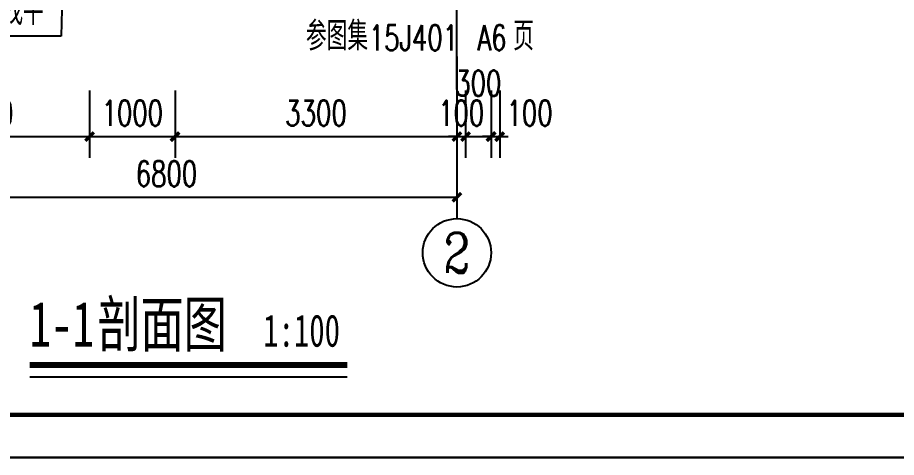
# Model space of a CAD drawing. Header units: millimetres. Extents: x 1742399 to 4898386, y 2481636 to 5226310.
# Drawn here: x 2258564 to 2268851, y 2656332 to 2661479 of the extents above; entities that cross this region are included whole.
import ezdxf
from ezdxf.enums import TextEntityAlignment as Align

# ---------------------------------------------------------------- set-up
doc = ezdxf.new("R2010")
doc.units = ezdxf.units.MM
doc.header["$LTSCALE"] = 1000
doc.linetypes.add('DOTE', pattern=[2.42, 2, -0.2, 0.02, -0.2])
for name, color, linetype in [('AXIS', 3, 'Continuous'), ('AXIS_TEXT', 7, 'Continuous'), ('DIM_LEAD', 3, 'Continuous'), ('DIM_SYMB', 3, 'Continuous'), ('DOTE', 1, 'DOTE'), ('PUB_DIM', 3, 'Continuous'), ('PUB_TITLE', 4, 'Continuous'), ('TWT_DIM', 3, 'Continuous')]:
    doc.layers.add(name, color=color, linetype=linetype)
doc.styles.add('_TCH_AXIS', font='COMPLEX', dxfattribs={"bigfont": 'GBCBIG'})
doc.styles.add('_TCH_DIM', font='SIMPLEX', dxfattribs={"bigfont": 'GBCBIG'})
doc.styles.add('_TCH_DIM_T3', font='SIMPLEX', dxfattribs={"width": 0.705882, "bigfont": 'GBCBIG'})
doc.styles.add('biaotilan', font='', dxfattribs={"width": 0.7})
doc.styles.add('COMPLEX', font='COMPLEX')
doc.styles.add('TSSD_REIN_T3', font='tssdeng.shx', dxfattribs={"width": 0.7, "bigfont": 'hztxt.shx'})
doc.styles.get('biaotilan').set_extended_font_data('SimSun')
doc.dimstyles.new('_TCH_ARCH&&100', dxfattribs={"dimtxt": 350, "dimasz": 150, "dimexe": 100, "dimexo": 200, "dimgap": 100, "dimtad": 1, "dimdec": 0, "dimzin": 0, "dimdsep": 46, "dimtxsty": 'TSSD_REIN_T3', "dimblk": 'ARCHTICK', "dimcen": 0.09, "dimclrt": 7, "dimazin": 2, "dimtfac": 1, "dimtdec": 0, "dimtix": 1, "dimtmove": 2, "dimatfit": 3, "dimfxl": 1, "dimfxlon": 1, "dimtolj": 1, "dimtzin": 0, "dimlwd": 18, "dimlwe": 18, "dimarcsym": 0})
doc.dimstyles.new('_TWT_ARCH&&100', dxfattribs={"dimtxt": 297.5, "dimasz": 100, "dimexe": 250, "dimexo": 300, "dimgap": 126.25, "dimtad": 1, "dimdec": 0, "dimzin": 0, "dimdsep": 46, "dimtxsty": '_TCH_DIM_T3', "dimblk": 'ARCHTICK', "dimcen": 0.09, "dimclrt": 7, "dimazin": 2, "dimtfac": 1, "dimtdec": 0, "dimtix": 1, "dimtmove": 2, "dimatfit": 3, "dimfxl": 75, "dimtolj": 1, "dimtzin": 0, "dimarcsym": 0})

# ---------------------------------------------------------------- blocks, each defined once
blk = doc.blocks.new('HAYJZ A3')
blk.add_lwpolyline([(4975, -403417), (46975, -403417), (46975, -433117), (4975, -433117), (4975, -403417)])
at = {"const_width": 50}
blk.add_lwpolyline([(7475, -403917), (46475, -403917), (46475, -432617), (7475, -432617), (7475, -403917)], dxfattribs=at)
at = {"layer": 'PUB_TITLE'}
blk.add_lwpolyline([(4975, -433117), (46975, -433117), (46975, -403417), (4975, -403417)], close=True, dxfattribs=at)
blk = doc.blocks.new('_ArchTick')
at = {"color": 0, "linetype": 'ByBlock', "const_width": 0.4}
blk.add_lwpolyline([(-0.5, -0.5), (0.5, 0.5)], dxfattribs=at)
blk = doc.blocks.new('*D524')
at = {"layer": 'Defpoints', "color": 0, "transparency": 16777216}
for p in [(2264491, 2662244), (2265220, 2662244), (2264491, 2662144)]:
    blk.add_point(p, dxfattribs=at)
at = {"layer": 'PUB_DIM', "color": 0, "lineweight": 18, "transparency": 16777216}
for p, q in [((2265220, 2662244), (2265220, 2662394)), ((2265219, 2662244), (2265320, 2662244)), ((2265220, 2662144), (2265220, 2662244)), ((2265219, 2662144), (2265320, 2662144)), ((2265220, 2662144), (2265220, 2661994))]:
    blk.add_line(p, q, dxfattribs=at)
at = {"layer": 'PUB_DIM', "color": 0, "lineweight": 18, "transparency": 16777216, "xscale": 150, "yscale": 150, "zscale": 150}
for p, rotation in [((2265220, 2662244), 270), ((2265220, 2662144), 90)]:
    blk.add_blockref('_ArchTick', p, dxfattribs=dict(at, rotation=rotation))
at = {"layer": 'PUB_DIM', "color": 7, "transparency": 16777216, "insert": (2264945, 2661794), "char_height": 350, "attachment_point": 5, "rotation": 90, "style": 'TSSD_REIN_T3'}
blk.add_mtext('\\A1;100', dxfattribs=at)
blk = doc.blocks.new('*D533')
at = {"layer": 'Defpoints', "color": 0, "transparency": 16777216}
for p in [(2264791, 2662244), (2265922, 2662244), (2264791, 2662144)]:
    blk.add_point(p, dxfattribs=at)
at = {"layer": 'PUB_DIM', "color": 0, "lineweight": 18, "transparency": 16777216}
for p, q in [((2265922, 2662244), (2265922, 2662394)), ((2265921, 2662244), (2266022, 2662244)), ((2265922, 2662144), (2265922, 2662244)), ((2265921, 2662144), (2266022, 2662144)), ((2265922, 2662144), (2265922, 2661994))]:
    blk.add_line(p, q, dxfattribs=at)
at = {"layer": 'PUB_DIM', "color": 0, "lineweight": 18, "transparency": 16777216, "xscale": 150, "yscale": 150, "zscale": 150}
for p, rotation in [((2265922, 2662244), 270), ((2265922, 2662144), 90)]:
    blk.add_blockref('_ArchTick', p, dxfattribs=dict(at, rotation=rotation))
at = {"layer": 'PUB_DIM', "color": 7, "transparency": 16777216, "insert": (2265647, 2661794), "char_height": 350, "attachment_point": 5, "rotation": 90, "style": 'TSSD_REIN_T3'}
blk.add_mtext('\\A1;100', dxfattribs=at)
blk = doc.blocks.new('*D569')
at = {"layer": 'Defpoints', "color": 0, "transparency": 16777216}
for p in [(2256907, 2660924), (2259407, 2660924), (2259407, 2660086)]:
    blk.add_point(p, dxfattribs=at)
at = {"layer": 'TWT_DIM', "color": 0, "lineweight": -2, "transparency": 16777216}
for p, q in [((2256907, 2660624), (2256907, 2659836)), ((2259407, 2660624), (2259407, 2659836)), ((2256907, 2660086), (2259407, 2660086))]:
    blk.add_line(p, q, dxfattribs=at)
at = {"layer": 'TWT_DIM', "color": 0, "lineweight": -2, "transparency": 16777216, "xscale": 100, "yscale": 100, "zscale": 100, "rotation": 180}
blk.add_blockref('_ArchTick', (2256907, 2660086), dxfattribs=at)
at = {"layer": 'TWT_DIM', "color": 0, "lineweight": -2, "transparency": 16777216, "xscale": 100, "yscale": 100, "zscale": 100}
blk.add_blockref('_ArchTick', (2259407, 2660086), dxfattribs=at)
at = {"layer": 'TWT_DIM', "color": 7, "transparency": 16777216, "insert": (2258157, 2660361), "char_height": 297.5, "attachment_point": 5, "style": '_TCH_DIM_T3'}
blk.add_mtext('\\A1;2500', dxfattribs=at)
blk = doc.blocks.new('*D570')
at = {"layer": 'Defpoints', "color": 0, "transparency": 16777216}
for p in [(2259407, 2660924), (2260407, 2660924), (2260407, 2660086)]:
    blk.add_point(p, dxfattribs=at)
at = {"layer": 'TWT_DIM', "color": 0, "lineweight": -2, "transparency": 16777216}
for p, q in [((2259407, 2660624), (2259407, 2659836)), ((2260407, 2660624), (2260407, 2659836)), ((2259407, 2660086), (2260407, 2660086))]:
    blk.add_line(p, q, dxfattribs=at)
at = {"layer": 'TWT_DIM', "color": 0, "lineweight": -2, "transparency": 16777216, "xscale": 100, "yscale": 100, "zscale": 100, "rotation": 180}
blk.add_blockref('_ArchTick', (2259407, 2660086), dxfattribs=at)
at = {"layer": 'TWT_DIM', "color": 0, "lineweight": -2, "transparency": 16777216, "xscale": 100, "yscale": 100, "zscale": 100}
blk.add_blockref('_ArchTick', (2260407, 2660086), dxfattribs=at)
at = {"layer": 'TWT_DIM', "color": 7, "transparency": 16777216, "insert": (2259907, 2660361), "char_height": 297.5, "attachment_point": 5, "style": '_TCH_DIM_T3'}
blk.add_mtext('\\A1;1000', dxfattribs=at)
blk = doc.blocks.new('*D571')
at = {"layer": 'Defpoints', "color": 0, "transparency": 16777216}
for p in [(2260407, 2660924), (2263707, 2660924), (2263707, 2660086)]:
    blk.add_point(p, dxfattribs=at)
at = {"layer": 'TWT_DIM', "color": 0, "lineweight": -2, "transparency": 16777216}
for p, q in [((2260407, 2660624), (2260407, 2659836)), ((2263707, 2660624), (2263707, 2659836)), ((2260407, 2660086), (2263707, 2660086))]:
    blk.add_line(p, q, dxfattribs=at)
at = {"layer": 'TWT_DIM', "color": 0, "lineweight": -2, "transparency": 16777216, "xscale": 100, "yscale": 100, "zscale": 100, "rotation": 180}
blk.add_blockref('_ArchTick', (2260407, 2660086), dxfattribs=at)
at = {"layer": 'TWT_DIM', "color": 0, "lineweight": -2, "transparency": 16777216, "xscale": 100, "yscale": 100, "zscale": 100}
blk.add_blockref('_ArchTick', (2263707, 2660086), dxfattribs=at)
at = {"layer": 'TWT_DIM', "color": 7, "transparency": 16777216, "insert": (2262057, 2660361), "char_height": 297.5, "attachment_point": 5, "style": '_TCH_DIM_T3'}
blk.add_mtext('\\A1;3300', dxfattribs=at)
blk = doc.blocks.new('*D572')
at = {"layer": 'Defpoints', "color": 0, "transparency": 16777216}
for p in [(2263707, 2660924), (2263807, 2660924), (2263807, 2660086)]:
    blk.add_point(p, dxfattribs=at)
at = {"layer": 'TWT_DIM', "color": 0, "lineweight": -2, "transparency": 16777216}
for p, q in [((2263707, 2660624), (2263707, 2659836)), ((2263807, 2660624), (2263807, 2659836)), ((2263707, 2660086), (2263607, 2660086)), ((2263707, 2660086), (2263807, 2660086)), ((2263807, 2660086), (2263907, 2660086))]:
    blk.add_line(p, q, dxfattribs=at)
at = {"layer": 'TWT_DIM', "color": 0, "lineweight": -2, "transparency": 16777216, "xscale": 100, "yscale": 100, "zscale": 100}
blk.add_blockref('_ArchTick', (2263707, 2660086), dxfattribs=at)
at = {"layer": 'TWT_DIM', "color": 0, "lineweight": -2, "transparency": 16777216, "xscale": 100, "yscale": 100, "zscale": 100, "rotation": 180}
blk.add_blockref('_ArchTick', (2263807, 2660086), dxfattribs=at)
at = {"layer": 'TWT_DIM', "color": 7, "transparency": 16777216, "insert": (2263757, 2660361), "char_height": 297.5, "attachment_point": 5, "style": '_TCH_DIM_T3'}
blk.add_mtext('\\A1;100', dxfattribs=at)
blk = doc.blocks.new('*D573')
at = {"layer": 'Defpoints', "color": 0, "transparency": 16777216}
for p in [(2263807, 2660924), (2264107, 2660924), (2264107, 2660086)]:
    blk.add_point(p, dxfattribs=at)
at = {"layer": 'TWT_DIM', "color": 0, "lineweight": -2, "transparency": 16777216}
for p, q in [((2263807, 2660624), (2263807, 2659836)), ((2264107, 2660624), (2264107, 2659836)), ((2263807, 2660086), (2264107, 2660086))]:
    blk.add_line(p, q, dxfattribs=at)
at = {"layer": 'TWT_DIM', "color": 0, "lineweight": -2, "transparency": 16777216, "xscale": 100, "yscale": 100, "zscale": 100, "rotation": 180}
blk.add_blockref('_ArchTick', (2263807, 2660086), dxfattribs=at)
at = {"layer": 'TWT_DIM', "color": 0, "lineweight": -2, "transparency": 16777216, "xscale": 100, "yscale": 100, "zscale": 100}
blk.add_blockref('_ArchTick', (2264107, 2660086), dxfattribs=at)
at = {"layer": 'TWT_DIM', "color": 7, "transparency": 16777216, "insert": (2263957, 2660711), "char_height": 297.5, "attachment_point": 5, "style": '_TCH_DIM_T3'}
blk.add_mtext('\\A1;300', dxfattribs=at)
blk = doc.blocks.new('*D574')
at = {"layer": 'Defpoints', "color": 0, "transparency": 16777216}
for p in [(2264107, 2660924), (2264207, 2660924), (2264207, 2660086)]:
    blk.add_point(p, dxfattribs=at)
at = {"layer": 'TWT_DIM', "color": 0, "lineweight": -2, "transparency": 16777216}
for p, q in [((2264107, 2660624), (2264107, 2659836)), ((2264207, 2660624), (2264207, 2659836)), ((2264107, 2660086), (2264007, 2660086)), ((2264107, 2660086), (2264207, 2660086)), ((2264207, 2660086), (2264307, 2660086))]:
    blk.add_line(p, q, dxfattribs=at)
at = {"layer": 'TWT_DIM', "color": 0, "lineweight": -2, "transparency": 16777216, "xscale": 100, "yscale": 100, "zscale": 100}
blk.add_blockref('_ArchTick', (2264107, 2660086), dxfattribs=at)
at = {"layer": 'TWT_DIM', "color": 0, "lineweight": -2, "transparency": 16777216, "xscale": 100, "yscale": 100, "zscale": 100, "rotation": 180}
blk.add_blockref('_ArchTick', (2264207, 2660086), dxfattribs=at)
at = {"layer": 'TWT_DIM', "color": 7, "transparency": 16777216, "insert": (2264557, 2660361), "char_height": 297.5, "attachment_point": 5, "style": '_TCH_DIM_T3'}
blk.add_mtext('\\A1;100', dxfattribs=at)
blk = doc.blocks.new('*D575')
at = {"layer": 'Defpoints', "color": 0, "transparency": 16777216}
for p in [(2256907, 2660624), (2263707, 2660624), (2263707, 2659376)]:
    blk.add_point(p, dxfattribs=at)
at = {"layer": 'TWT_DIM', "color": 0, "lineweight": -2, "transparency": 16777216}
for p, q in [((2256907, 2660324), (2256907, 2659126)), ((2263707, 2660324), (2263707, 2659126)), ((2256907, 2659376), (2263707, 2659376))]:
    blk.add_line(p, q, dxfattribs=at)
at = {"layer": 'TWT_DIM', "color": 0, "lineweight": -2, "transparency": 16777216, "xscale": 100, "yscale": 100, "zscale": 100, "rotation": 180}
blk.add_blockref('_ArchTick', (2256907, 2659376), dxfattribs=at)
at = {"layer": 'TWT_DIM', "color": 0, "lineweight": -2, "transparency": 16777216, "xscale": 100, "yscale": 100, "zscale": 100}
blk.add_blockref('_ArchTick', (2263707, 2659376), dxfattribs=at)
at = {"layer": 'TWT_DIM', "color": 7, "transparency": 16777216, "insert": (2260307, 2659651), "char_height": 297.5, "attachment_point": 5, "style": '_TCH_DIM_T3'}
blk.add_mtext('\\A1;6800', dxfattribs=at)
blk = doc.blocks.new('_AXISO')
blk.add_circle((0, 0), 0.5)
at = {"layer": 'AXIS_TEXT', "style": 'COMPLEX', "width": 1.041667}
blk.add_attdef('A', text='', height=0.56, dxfattribs=at).set_placement((-0.25, -0.28), (0.25, -0.28), align=Align.FIT)

msp = doc.modelspace()

# ---------------------------------------------------------------- linework, layer by layer
at = {"layer": 'AXIS'}
msp.add_line((2263706.8, 2661023.7), (2263706.8, 2659126.1), dxfattribs=at)
at = {"layer": 'DIM_LEAD'}
for p, q in [((2259106.8, 2662844), (2259075.6, 2661263)), ((2259075.6, 2661263), (2256210.5, 2661263))]:
    msp.add_line(p, q, dxfattribs=at)
at = {"layer": 'DIM_SYMB', "const_width": 70}
msp.add_lwpolyline([(2258705.6, 2657413.9), (2262422.2, 2657413.9)], dxfattribs=at)
at = {"layer": 'DIM_SYMB'}
msp.add_lwpolyline([(2258705.6, 2657273.9), (2262422.2, 2657273.9)], dxfattribs=at)
at = {"layer": 'DOTE', "linetype": 'DOTE'}
msp.add_line((2263706.8, 2660639.1), (2263706.8, 2671082.4), dxfattribs=at)

# ---------------------------------------------------------------- block references
msp.add_blockref('HAYJZ A3', (2238308.5, 3089449))
at = {"layer": 'AXIS'}
ref = msp.add_blockref('_AXISO', (2263706.8, 2658726.1), dxfattribs=dict(at, xscale=800, yscale=800, zscale=800))
ref.add_attrib('A', '2', dxfattribs={"layer": 'AXIS_TEXT', "height": 465.9, "style": '_TCH_AXIS'}).set_placement((2263551.5, 2658493.2), (2263862.2, 2658493.2), align=Align.FIT)

# ---------------------------------------------------------------- texts
at = {"layer": 'DIM_LEAD', "color": 7, "style": '_TCH_DIM'}
for s, height, p in [('素混凝土二次找平', 337.59, (2256925.5, 2661390.3)), ('参图集', 337.59, (2261938.5, 2661093.6)), ('页', 337.6, (2264365.7, 2661093.6))]:
    msp.add_text(s, height=height, dxfattribs=at).set_placement(p)
at = {"layer": 'DIM_LEAD', "color": 7, "style": '_TCH_DIM', "width": 0.705882}
for s, p in [('15J401', (2262675.7, 2661093.6)), ('A6', (2263945.7, 2661093.6))]:
    msp.add_text(s, height=297.5, dxfattribs=at).set_placement(p)
at = {"layer": 'DIM_SYMB', "color": 7, "style": 'biaotilan', "width": 0.7}
for s, height, p in [('剖面图', 528.69, (2259499.5, 2657627.7)), ('1-1', 528.69, (2258705.6, 2657627.7)), ('1:100', 377.64, (2261439.1, 2657627.7))]:
    msp.add_text(s, height=height, dxfattribs=at).set_placement(p)

# ---------------------------------------------------------------- dimensions: what is measured, and where the dimension line sits
at = {"layer": 'PUB_DIM'}
for base, p1, p2, picture, middle in [((2265219.6, 2662244), (2264491.3, 2662144), (2264491.3, 2662244), '*D524', (2264944.6, 2661794)), ((2265921.8, 2662244), (2264791.3, 2662144), (2264791.3, 2662244), '*D533', (2265646.8, 2661794))]:
    dim = msp.add_linear_dim(base=base, p1=p1, p2=p2, angle=90, dimstyle='_TCH_ARCH&&100', dxfattribs=at)
    dim.commit()
    dim.dimension.update_dxf_attribs({"geometry": picture, "text_midpoint": middle, "dimtype": 161})
at = {"layer": 'TWT_DIM'}
for p1, p2, distance, picture, middle in [((2256906.8, 2660923.7), (2259406.8, 2660923.7), -838.1, '*D569', (2258156.8, 2660360.6)), ((2259406.8, 2660923.7), (2260406.8, 2660923.7), -838.1, '*D570', (2259906.8, 2660360.6)), ((2260406.8, 2660923.7), (2263706.8, 2660923.7), -838.1, '*D571', (2262056.8, 2660360.6)), ((2263706.8, 2660923.7), (2263806.8, 2660923.7), -838.1, '*D572', (2263756.8, 2660360.6)), ((2256906.8, 2660623.7), (2263706.8, 2660623.7), -1247.5, '*D575', (2260306.8, 2659651.1))]:
    dim = msp.add_aligned_dim(p1=p1, p2=p2, distance=distance, dimstyle='_TWT_ARCH&&100', dxfattribs=at)
    dim.commit()
    dim.dimension.update_dxf_attribs({"geometry": picture, "text_midpoint": middle})
for base, p1, p2, picture, middle in [((2264106.8, 2660085.6), (2263806.8, 2660923.7), (2264106.8, 2660923.7), '*D573', (2263956.8, 2660710.6)), ((2264206.8, 2660085.6), (2264106.8, 2660923.7), (2264206.8, 2660923.7), '*D574', (2264556.8, 2660360.6))]:
    dim = msp.add_linear_dim(base=base, p1=p1, p2=p2, angle=0, dimstyle='_TWT_ARCH&&100', dxfattribs=at)
    dim.commit()
    dim.dimension.update_dxf_attribs({"geometry": picture, "text_midpoint": middle, "dimtype": 161})

doc.saveas('drawing.dxf')
